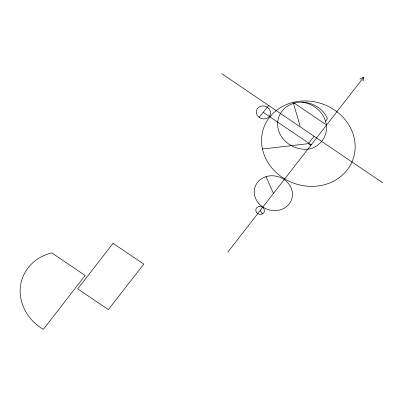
<?xml version="1.0" encoding="UTF-8"?>
<svg xmlns="http://www.w3.org/2000/svg" width="403" height="403" viewBox="0 0 403 403"><rect width="100%" height="100%" fill="white"/><g stroke="black" fill="none" stroke-linecap="round" stroke-linejoin="round"><path stroke-width="0.6" d="M362.942 81.154L363.753 77.185L359.919 79.109M325.614 121.394L327.427 118.618A26.099 23.238 19 0 0 302.134 102.166L300.452 102.181A26.099 23.238 19 0 0 293.918 103.254L292.366 103.762A26.099 23.238 19 0 0 277.652 122.91A26.099 23.238 19 0 0 290.195 145.02L291.671 145.861A26.099 23.238 19 0 0 309.741 148.909L311.695 148.43A26.734 23.802 19 0 0 326.153 123.64A26.734 23.802 19 0 0 303.041 102.317L301.933 102.166M259.089 117.293L268.746 105.541M262.454 149.019L308.355 143.654L314.083 136.274M227.836 252.132L363.753 77.185M326.531 124.99L293.162 102.367L300.099 126.043M221.67 73.628L382.85 182.897M263.396 112.427L311.197 144.833M308.355 143.654L310.819 145.322M260.121 210.426L262.459 213.897M266.01 176.65L273.35 193.188M269.98 115.308L269.058 116.719A7.189 6.403 19 0 1 259.597 117.651A7.189 6.403 19 0 1 257.079 109.047A7.189 6.403 19 0 1 266.096 106.614L267.708 107.556A7.189 6.403 19 0 1 269.98 115.308M28.84 266.927L27.208 269.048A47.332 42.139 19 0 0 42.234 328.712L43.353 329.372L85.139 275.486L51.765 252.862L49.332 253.522A47.332 42.139 19 0 0 36.794 259.592L34.608 261.24A47.332 42.139 19 0 0 28.84 266.927M270.237 116.432L268.605 118.553A47.332 42.139 19 0 0 296.175 184A47.332 42.139 19 0 0 355.144 145.433A47.332 42.139 19 0 0 293.485 102.281L290.729 103.027A47.332 42.139 19 0 0 270.237 116.432M113.057 243.331L77.714 288.825L108.382 309.615L143.725 264.121L113.057 243.331M258.585 203.258A19.319 17.198 19 0 0 291.233 200.477A19.319 17.198 19 0 0 270.232 175.824A19.319 17.198 19 0 0 258.585 203.258M256.474 212.316A4.378 3.899 19 0 0 263.97 212.487A4.378 3.899 19 0 0 259.92 206.472A4.378 3.899 19 0 0 256.474 212.316"/></g></svg>
